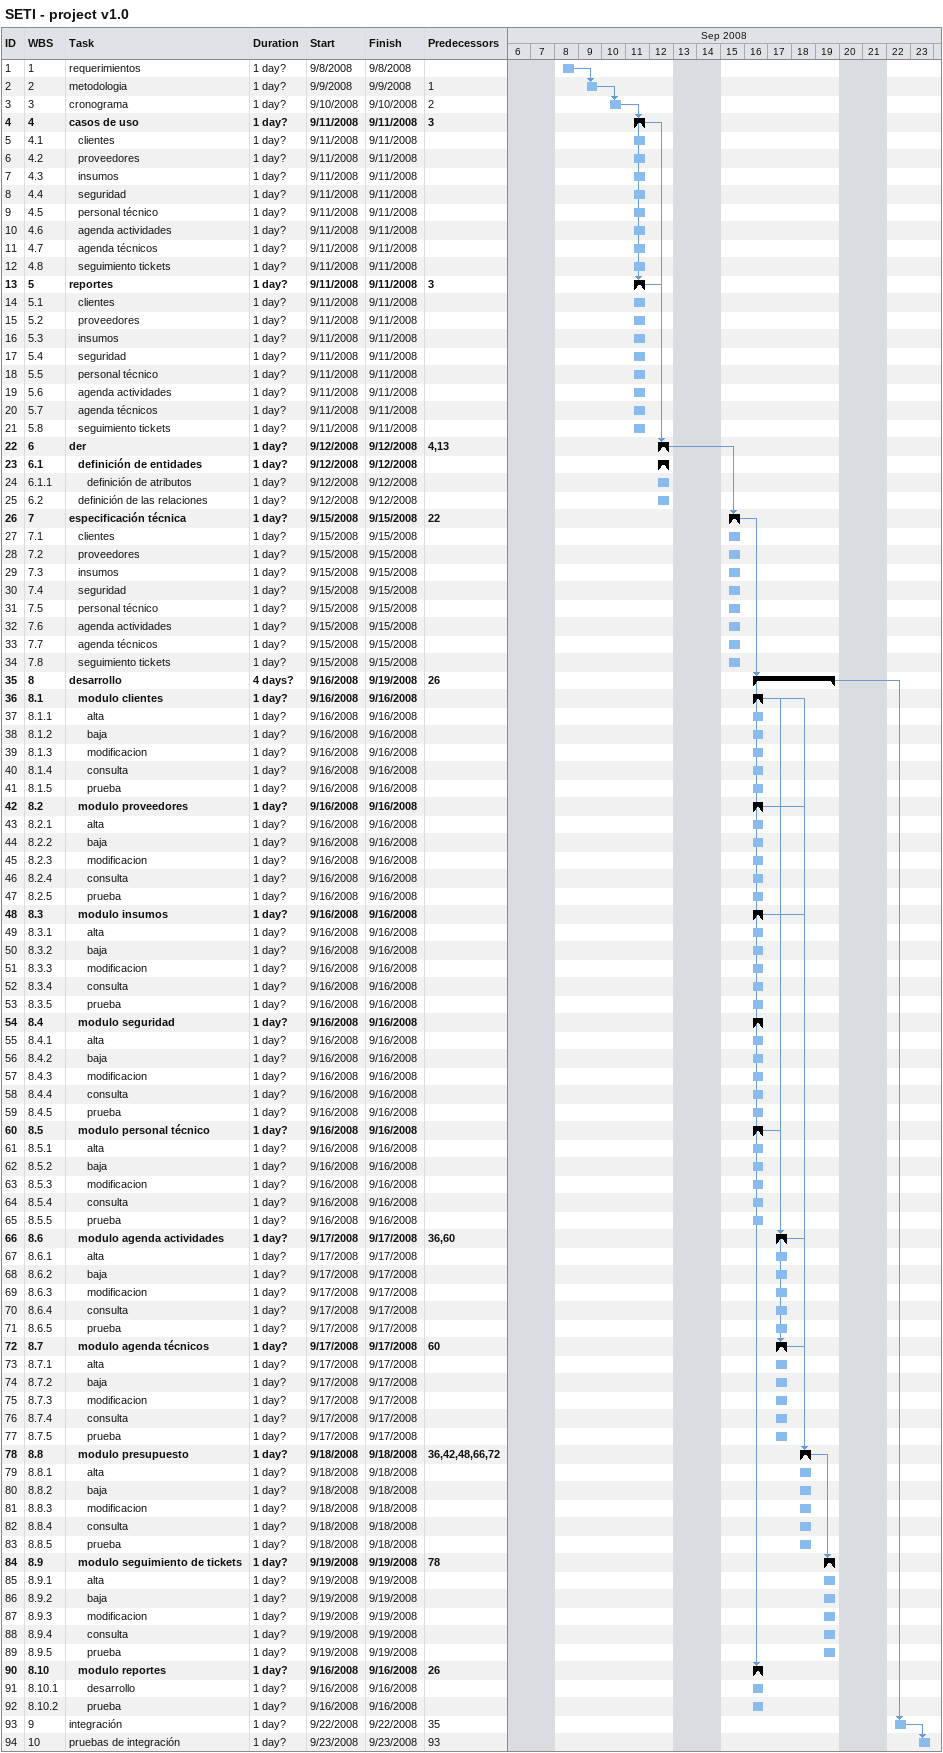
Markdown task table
SETI - project v1.0

| ID | WBS | Task | Duration | Start | Finish | Predecessors |
|---|---|---|---|---|---|---|
| 1 | 1 | requerimientos | 1d? | 2008-09-08 | 2008-09-08 |  |
| 2 | 2 | metodologia | 1d? | 2008-09-09 | 2008-09-09 | 1 |
| 3 | 3 | cronograma | 1d? | 2008-09-10 | 2008-09-10 | 2 |
| 4 | 4 | **casos de uso** | 1d? | 2008-09-11 | 2008-09-11 | 3 |
| 5 | 4.1 | clientes | 1d? | 2008-09-11 | 2008-09-11 |  |
| 6 | 4.2 | proveedores | 1d? | 2008-09-11 | 2008-09-11 |  |
| 7 | 4.3 | insumos | 1d? | 2008-09-11 | 2008-09-11 |  |
| 8 | 4.4 | seguridad | 1d? | 2008-09-11 | 2008-09-11 |  |
| 9 | 4.5 | personal técnico | 1d? | 2008-09-11 | 2008-09-11 |  |
| 10 | 4.6 | agenda actividades | 1d? | 2008-09-11 | 2008-09-11 |  |
| 11 | 4.7 | agenda técnicos | 1d? | 2008-09-11 | 2008-09-11 |  |
| 12 | 4.8 | seguimiento tickets | 1d? | 2008-09-11 | 2008-09-11 |  |
| 13 | 5 | **reportes** | 1d? | 2008-09-11 | 2008-09-11 | 3 |
| 14 | 5.1 | clientes | 1d? | 2008-09-11 | 2008-09-11 |  |
| 15 | 5.2 | proveedores | 1d? | 2008-09-11 | 2008-09-11 |  |
| 16 | 5.3 | insumos | 1d? | 2008-09-11 | 2008-09-11 |  |
| 17 | 5.4 | seguridad | 1d? | 2008-09-11 | 2008-09-11 |  |
| 18 | 5.5 | personal técnico | 1d? | 2008-09-11 | 2008-09-11 |  |
| 19 | 5.6 | agenda actividades | 1d? | 2008-09-11 | 2008-09-11 |  |
| 20 | 5.7 | agenda técnicos | 1d? | 2008-09-11 | 2008-09-11 |  |
| 21 | 5.8 | seguimiento tickets | 1d? | 2008-09-11 | 2008-09-11 |  |
| 22 | 6 | **der** | 1d? | 2008-09-12 | 2008-09-12 | 4, 13 |
| 23 | 6.1 | **definición de entidades** | 1d? | 2008-09-12 | 2008-09-12 |  |
| 24 | 6.1.1 | definición de atributos | 1d? | 2008-09-12 | 2008-09-12 |  |
| 25 | 6.2 | definición de las relaciones | 1d? | 2008-09-12 | 2008-09-12 |  |
| 26 | 7 | **especificación técnica** | 1d? | 2008-09-15 | 2008-09-15 | 22 |
| 27 | 7.1 | clientes | 1d? | 2008-09-15 | 2008-09-15 |  |
| 28 | 7.2 | proveedores | 1d? | 2008-09-15 | 2008-09-15 |  |
| 29 | 7.3 | insumos | 1d? | 2008-09-15 | 2008-09-15 |  |
| 30 | 7.4 | seguridad | 1d? | 2008-09-15 | 2008-09-15 |  |
| 31 | 7.5 | personal técnico | 1d? | 2008-09-15 | 2008-09-15 |  |
| 32 | 7.6 | agenda actividades | 1d? | 2008-09-15 | 2008-09-15 |  |
| 33 | 7.7 | agenda técnicos | 1d? | 2008-09-15 | 2008-09-15 |  |
| 34 | 7.8 | seguimiento tickets | 1d? | 2008-09-15 | 2008-09-15 |  |
| 35 | 8 | **desarrollo** | 4d? | 2008-09-16 | 2008-09-19 | 26 |
| 36 | 8.1 | **modulo clientes** | 1d? | 2008-09-16 | 2008-09-16 |  |
| 37 | 8.1.1 | alta | 1d? | 2008-09-16 | 2008-09-16 |  |
| 38 | 8.1.2 | baja | 1d? | 2008-09-16 | 2008-09-16 |  |
| 39 | 8.1.3 | modificacion | 1d? | 2008-09-16 | 2008-09-16 |  |
| 40 | 8.1.4 | consulta | 1d? | 2008-09-16 | 2008-09-16 |  |
| 41 | 8.1.5 | prueba | 1d? | 2008-09-16 | 2008-09-16 |  |
| 42 | 8.2 | **modulo proveedores** | 1d? | 2008-09-16 | 2008-09-16 |  |
| 43 | 8.2.1 | alta | 1d? | 2008-09-16 | 2008-09-16 |  |
| 44 | 8.2.2 | baja | 1d? | 2008-09-16 | 2008-09-16 |  |
| 45 | 8.2.3 | modificacion | 1d? | 2008-09-16 | 2008-09-16 |  |
| 46 | 8.2.4 | consulta | 1d? | 2008-09-16 | 2008-09-16 |  |
| 47 | 8.2.5 | prueba | 1d? | 2008-09-16 | 2008-09-16 |  |
| 48 | 8.3 | **modulo insumos** | 1d? | 2008-09-16 | 2008-09-16 |  |
| 49 | 8.3.1 | alta | 1d? | 2008-09-16 | 2008-09-16 |  |
| 50 | 8.3.2 | baja | 1d? | 2008-09-16 | 2008-09-16 |  |
| 51 | 8.3.3 | modificacion | 1d? | 2008-09-16 | 2008-09-16 |  |
| 52 | 8.3.4 | consulta | 1d? | 2008-09-16 | 2008-09-16 |  |
| 53 | 8.3.5 | prueba | 1d? | 2008-09-16 | 2008-09-16 |  |
| 54 | 8.4 | **modulo seguridad** | 1d? | 2008-09-16 | 2008-09-16 |  |
| 55 | 8.4.1 | alta | 1d? | 2008-09-16 | 2008-09-16 |  |
| 56 | 8.4.2 | baja | 1d? | 2008-09-16 | 2008-09-16 |  |
| 57 | 8.4.3 | modificacion | 1d? | 2008-09-16 | 2008-09-16 |  |
| 58 | 8.4.4 | consulta | 1d? | 2008-09-16 | 2008-09-16 |  |
| 59 | 8.4.5 | prueba | 1d? | 2008-09-16 | 2008-09-16 |  |
| 60 | 8.5 | **modulo personal técnico** | 1d? | 2008-09-16 | 2008-09-16 |  |
| 61 | 8.5.1 | alta | 1d? | 2008-09-16 | 2008-09-16 |  |
| 62 | 8.5.2 | baja | 1d? | 2008-09-16 | 2008-09-16 |  |
| 63 | 8.5.3 | modificacion | 1d? | 2008-09-16 | 2008-09-16 |  |
| 64 | 8.5.4 | consulta | 1d? | 2008-09-16 | 2008-09-16 |  |
| 65 | 8.5.5 | prueba | 1d? | 2008-09-16 | 2008-09-16 |  |
| 66 | 8.6 | **modulo agenda actividades** | 1d? | 2008-09-17 | 2008-09-17 | 36, 60 |
| 67 | 8.6.1 | alta | 1d? | 2008-09-17 | 2008-09-17 |  |
| 68 | 8.6.2 | baja | 1d? | 2008-09-17 | 2008-09-17 |  |
| 69 | 8.6.3 | modificacion | 1d? | 2008-09-17 | 2008-09-17 |  |
| 70 | 8.6.4 | consulta | 1d? | 2008-09-17 | 2008-09-17 |  |
| 71 | 8.6.5 | prueba | 1d? | 2008-09-17 | 2008-09-17 |  |
| 72 | 8.7 | **modulo agenda técnicos** | 1d? | 2008-09-17 | 2008-09-17 | 60 |
| 73 | 8.7.1 | alta | 1d? | 2008-09-17 | 2008-09-17 |  |
| 74 | 8.7.2 | baja | 1d? | 2008-09-17 | 2008-09-17 |  |
| 75 | 8.7.3 | modificacion | 1d? | 2008-09-17 | 2008-09-17 |  |
| 76 | 8.7.4 | consulta | 1d? | 2008-09-17 | 2008-09-17 |  |
| 77 | 8.7.5 | prueba | 1d? | 2008-09-17 | 2008-09-17 |  |
| 78 | 8.8 | **modulo presupuesto** | 1d? | 2008-09-18 | 2008-09-18 | 36, 42, 48, 66, 72 |
| 79 | 8.8.1 | alta | 1d? | 2008-09-18 | 2008-09-18 |  |
| 80 | 8.8.2 | baja | 1d? | 2008-09-18 | 2008-09-18 |  |
| 81 | 8.8.3 | modificacion | 1d? | 2008-09-18 | 2008-09-18 |  |
| 82 | 8.8.4 | consulta | 1d? | 2008-09-18 | 2008-09-18 |  |
| 83 | 8.8.5 | prueba | 1d? | 2008-09-18 | 2008-09-18 |  |
| 84 | 8.9 | **modulo seguimiento de tickets** | 1d? | 2008-09-19 | 2008-09-19 | 78 |
| 85 | 8.9.1 | alta | 1d? | 2008-09-19 | 2008-09-19 |  |
| 86 | 8.9.2 | baja | 1d? | 2008-09-19 | 2008-09-19 |  |
| 87 | 8.9.3 | modificacion | 1d? | 2008-09-19 | 2008-09-19 |  |
| 88 | 8.9.4 | consulta | 1d? | 2008-09-19 | 2008-09-19 |  |
| 89 | 8.9.5 | prueba | 1d? | 2008-09-19 | 2008-09-19 |  |
| 90 | 8.10 | **modulo reportes** | 1d? | 2008-09-16 | 2008-09-16 | 26 |
| 91 | 8.10.1 | desarrollo | 1d? | 2008-09-16 | 2008-09-16 |  |
| 92 | 8.10.2 | prueba | 1d? | 2008-09-16 | 2008-09-16 |  |
| 93 | 9 | integración | 1d? | 2008-09-22 | 2008-09-22 | 35 |
| 94 | 10 | pruebas de integración | 1d? | 2008-09-23 | 2008-09-23 | 93 |
